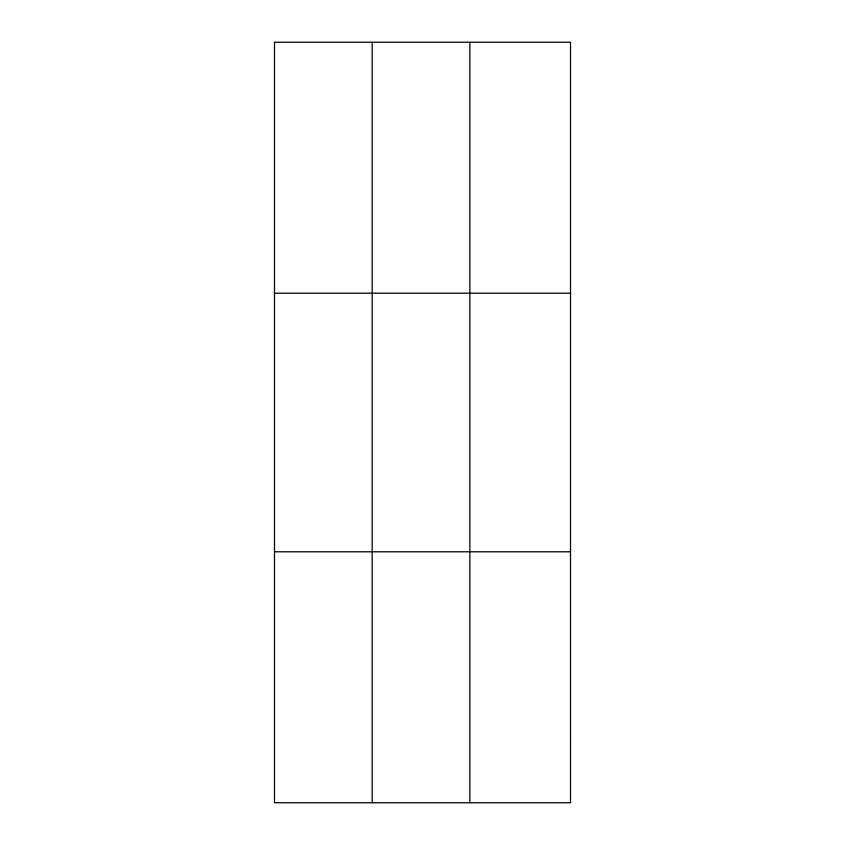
<?xml version="1.0" encoding="UTF-8"?>
<svg xmlns="http://www.w3.org/2000/svg" width="845" height="845" viewBox="0 0 845 845"><rect width="100%" height="100%" fill="white"/><g stroke="black" fill="none" stroke-linecap="round" stroke-linejoin="round"><path stroke-width="1.27" d="M372.18 802.75L372.18 42.25M469.862 802.75L469.862 42.25M274.488 293.215L570.512 293.215M274.488 551.785L570.512 551.785M570.512 740.009L570.512 802.75L274.488 802.75L274.488 42.25L570.512 42.25L570.512 740.009"/></g></svg>
